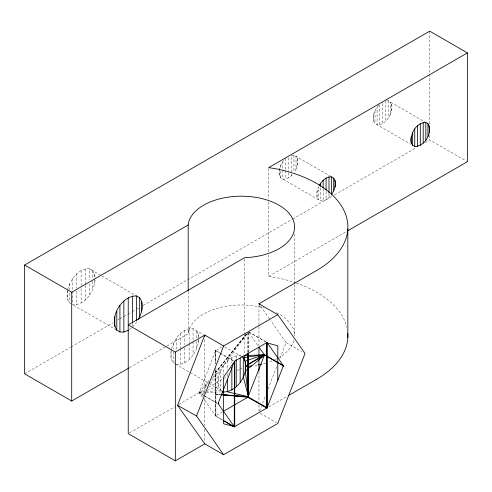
<?xml version="1.0" encoding="UTF-8"?>
<svg xmlns="http://www.w3.org/2000/svg" width="492" height="492" viewBox="0 0 492 492"><rect width="100%" height="100%" fill="white"/><g stroke="black" fill="none" stroke-linecap="round" stroke-linejoin="round"><path stroke-width="0.37" stroke-dasharray="2.46 1.84" d="M283.736 160.503C280.046 165.146 276.965 172.514 280.772 177.926L320.544 200.884C324.689 201.492 328.336 198.608 330.741 195.515M296.018 169.125C297.672 165.152 298.939 160.041 296.018 156.333L296.018 169.125L294.284 172.132M317.119 190.699L316.657 194.328L317.119 197.421L318.459 199.684L318.459 186.892L317.119 190.699L317.119 197.421M378.822 105.091C374.59 109.814 370.98 117.686 374.984 123.529L410.789 144.199M390.23 114.728C391.884 110.755 393.151 105.645 390.23 101.942L390.23 114.728C387.714 119.654 383.237 125.392 377.069 124.734L377.069 107.133M67.515 290.87L66.998 294.954L67.687 299.597L69.692 302.986L116.137 329.8M72.822 291.215L72.822 304.794C86.008 305.249 94.489 290.403 95.257 278.638M171.062 351.386L170.632 354.787L171.321 359.431L173.332 362.819L174.654 363.588M176.456 364.627C189.641 365.082 198.122 350.236 198.891 338.471M166.886 346.067L188.184 333.773L188.651 330.938A53.296 30.768 0 0 1 264.149 307.955M67.687 289.511C70.51 279.825 78.05 268.023 89.433 268.798L101.186 275.582M171.573 348.631C174.432 339.179 181.985 327.838 193.067 328.631L203.491 334.646M259.505 411.152L261.443 406.146M262.55 403.292L265.588 395.427M268.072 389L276.645 366.847M279.96 358.268L286.043 342.549L270.748 320.667M202.538 397.241L199.229 392.665L215.379 351.042L221.757 347.026M215.379 351.7L215.637 351.054M247.845 352.457L247.845 332.789L223.559 365.421C219.051 372.382 214.949 382.499 220.434 390.015L207.052 391.687M246.418 333.761L213.454 375.107M215.379 363.717L215.637 350.39L215.89 362.376M246.418 334.08L215.89 372.1L246.879 333.982M209.118 380.457L199.401 392.229M132.6 326.989L136.542 322.395M282.857 161.524L282.857 179.131C287.267 179.771 290.993 176.511 293.496 173.245M212.858 377.407C221.56 369.824 227.876 354.031 241.707 355.759M204.783 386.448L208.313 382.493M204.783 386.952L207.962 383.68M211.671 379.855L220.434 370.833L220.434 390.015M204.783 388.003L206.456 386.601M210.361 383.317L218.43 376.54L218.43 386.626L199.229 392.665M129.328 329.48L131.512 327.82M24.6 373.828L70.497 347.327M71.168 346.94L113.074 322.746M117.729 320.058L119.058 319.29M119.728 318.902L123.049 316.983M123.72 316.602L127.041 314.677M127.711 314.296L131.702 311.99M132.366 311.608L135.694 309.689M136.358 309.302L139.015 307.764M143.006 305.464L186.911 280.114M187.575 279.733L292.014 219.432M292.678 219.051L331.928 196.388M334.591 194.857L416.41 147.612M425.057 142.625L429.713 139.931L467.4 161.69M268.724 254.942L268.724 276.393L347.131 231.129M129.611 367.592L166.222 346.454M129.568 432.886L174.826 406.755M178.817 404.455L205.441 389.08M208.774 387.161L222.747 379.092M223.417 378.705L227.409 376.398M237.39 370.636L239.389 369.48M240.053 369.098L242.052 367.948M222.409 411.921L215.379 415.98L215.379 370.47M268.903 406.835L287.476 396.115M206.296 392.419L221.259 391.903M386.835 100.725L388.145 100.737L425.832 122.496M330.956 176.505L293.933 155.134L291.307 155.103L291.307 175.798M204.783 393.188L199.401 392.905L204.531 395.9M215.379 394.184L220.453 394.658M268.724 276.393L277.396 277.851A106.586 61.537 0 0 1 295.551 282.777M286.043 342.549L301.774 351.565M249.007 332.045L265.901 341.799M248.749 332.02L265.643 341.774M101.85 275.963L136.542 295.993M224.721 346.909L241.972 356.866M95.061 277.31L94.569 273.995L92.558 270.6L89.433 268.798L89.433 280.114M219.53 352.641L215.637 350.39L215.637 364.025M220.182 353.016L233.829 360.894M215.379 350.704L219.278 352.955M219.93 353.33L232.925 360.833M175.318 363.969L223.559 391.823M260.256 413.329L276.498 422.708M203.301 395.156L199.401 392.905L204.783 392.475L204.783 338.109M203.946 395.531L216.941 403.034M222.784 420.131L215.637 416.004L215.637 370.125M215.379 415.98L222.525 420.106M205.17 396.275L217.347 403.391M248.798 332.635L258.515 346.46M260.705 306.295L270.311 320.046M204.783 400.334L215.379 415.642L215.89 415.685L215.89 367.61M198.793 337.807L198.202 333.828L196.197 330.433L196.197 338.109M429.713 31.144L429.713 124.611M429.713 135.337L429.713 139.931M391.571 104.199L391.571 110.928M388.145 100.737L388.145 118.338M385.519 100.712L385.519 121.401M382.61 103.357L382.61 123.615M379.695 104.839L379.695 124.765M374.984 110.743L374.984 123.529M373.649 114.55L373.649 121.272M328.994 193.719L328.994 197.55M326.079 191.511L326.079 199.764M323.17 188.651L323.17 200.914M320.544 187.876L320.544 200.884M297.359 158.596L297.359 165.318M294.56 234.057L294.56 283.853M294.56 284.622L294.56 335.95M293.933 155.134L293.933 171.966M288.398 157.754L288.398 172.009M288.398 172.76L288.398 178.006M285.483 158.467L285.483 169.961M285.483 170.724L285.483 179.156M280.772 165.134L280.772 168.147M280.772 171.155L280.772 177.926M279.438 168.94L279.438 175.662M268.724 168.375L268.724 199.02M268.724 202.083L268.724 251.879M258.952 305.311L258.952 325.821M258.952 326.577L258.952 345.568M258.952 371.565L258.952 401.946M258.952 404.984L258.952 411.06M248.355 332.764L248.355 352.432M248.103 332.401L248.103 352.493M244.715 259.155L244.715 332.697M244.715 333.465L244.715 354.148M236.234 355.784L236.234 358.809M231.867 357.506L231.867 362.819M227.501 360.827L227.501 369.91M227.501 373.699L227.501 376.724M223.559 365.421L223.559 375.224M204.783 398.194L204.783 425.531M204.783 429.35L204.783 441.564M198.202 333.828L198.202 337.426M198.202 340.31L198.202 343.908M196.197 341.177L196.197 349.621M193.067 328.631L193.067 340.698M193.067 341.454L193.067 355.033M189.131 328.588L189.131 342.973M189.131 343.73L189.131 359.627M188.184 291.639L188.184 333.773M184.764 330.31L184.764 344.732M184.764 347.764L184.764 362.948M180.392 333.631L180.392 348.016M180.392 348.773L180.392 364.67M176.456 338.219L176.456 350.292M173.332 343.637L173.332 349.006M173.332 352.075L173.332 362.819M171.321 350.064L171.321 359.431M132.6 323.207L132.6 326.233M94.569 273.995L94.569 278.312M94.569 279.038L94.569 284.081M92.558 270.6L92.558 278.275M92.558 281.344L92.558 289.788M89.433 283.884L89.433 295.2M85.497 268.755L85.497 284.653M85.497 285.409L85.497 299.794M81.125 270.477L81.125 285.655M81.125 288.693L81.125 303.115M76.758 273.798L76.758 288.183M76.758 291.209L76.758 304.837M72.822 278.386L72.822 290.458M69.692 283.804L69.692 289.942M69.692 293.011L69.692 302.986M67.687 290.231L67.687 299.597M293.927 340.562A53.296 30.768 0 0 1 278.976 357.506M276.535 358.828A53.296 30.768 0 0 1 274.61 359.763M271.935 360.925A53.296 30.768 0 0 1 268.417 362.235M265.815 363.065A53.296 30.768 0 0 1 262.457 363.988M257.58 365.046A53.296 30.768 0 0 1 254.001 365.63M276.535 312.666A53.296 30.768 0 0 1 294.579 336.073M296.27 283.029A106.586 61.537 0 0 1 346.835 327.168M220.453 394.566L215.89 394.233L220.453 394.615"/><path stroke-width="0.74" d="M331.62 176.886L331.62 194.494C334.622 189.844 337.358 183.104 333.705 178.092L331.62 176.886C325.993 176.247 321.583 181.161 319.154 185.687M411.33 136.302L410.875 139.931L411.33 143.031L412.671 145.288L414.756 146.493C424.891 146.628 433.101 132.403 427.917 123.701L425.832 122.496C416.035 122.336 409.824 134.23 411.33 143.031M138.277 319.388C141.93 313.072 144.457 304.179 139.666 297.801L136.542 295.993C121.604 295.458 108.867 317.518 116.801 330.181L119.925 331.989L123.867 332.032L128.234 330.31M222.027 391.872C237.771 393.582 251.43 370.827 243.3 357.635L242.052 356.909M188.184 290.87L188.184 224.985L188.651 222.15A53.296 30.768 0 0 1 244.075 196.234A53.296 30.768 0 0 1 294.511 225.348A53.296 30.768 0 0 1 249.628 257.353L244.715 257.617L128.234 324.868L175.343 352.069L204.783 335.07L223.626 345.95L277.796 314.671L305.046 353.441L277.796 423.458L223.626 454.737L204.783 443.858L177.532 405.31L204.783 335.07L204.783 336.589M223.626 454.737L196.536 415.98L223.626 345.95M218.245 403.108L234.223 361.921L223.626 377.124L223.626 423.796L234.223 426.521L218.245 403.784L218.245 403.108L218.245 403.784M244.014 355.654L264.591 354.763L248.103 396.583M267.199 407.481L283.429 365.642L264.591 354.763M234.475 361.269L234.223 426.859L267.199 407.819L266.947 342.524L234.475 361.269L234.475 426.878L223.429 420.506M248.103 394.479L245.311 371.109L264.333 355.415L264.333 354.738L258.952 347.088L258.952 370.808M248.103 356.971L264.333 354.738L248.103 364.431M246 365.667L247.845 364.584M128.947 367.973L71.709 401.023L24.6 373.828L24.6 265.034L429.713 31.144L467.4 52.902L467.4 161.69L347.795 230.742M467.4 52.902L268.724 167.606L277.396 169.063A106.586 61.537 0 0 1 316.657 270.477L258.952 303.792L259.825 305.04M24.6 265.034L71.709 292.236L188.184 224.985M223.06 411.546L247.845 397.235L266.947 408.139L266.947 342.524M128.234 297.672L128.234 433.655L175.343 460.856L204.783 443.858M288.14 395.728L316.657 379.264M264.333 355.415L248.355 364.283M247.845 360.181L245.311 361.023L245.311 371.109M248.103 360.101L264.333 354.738M247.845 357.007L243.3 357.635L243.3 376.817L247.845 394.615L247.845 353.213M245.416 366.368L249.628 366.14A53.296 30.768 0 0 0 251.824 365.913M221.215 394.621L247.845 396.564L247.845 397.235L221.215 394.732M221.215 394.676L247.845 396.896M248.103 396.921L267.199 407.819M277.796 380.162L277.796 345.839L267.199 342.887L283.429 365.642M247.845 396.564L227.501 391.866L227.501 378.994M177.532 405.31L196.536 415.98M258.952 303.792L277.796 314.671M264.591 355.101L283.429 365.98M223.829 420.857L234.223 426.859M429.252 125.958L429.252 132.68M427.917 123.701L427.917 136.487M425.832 122.496L425.832 140.097M423.206 122.465L423.206 143.16M420.291 123.615L420.291 145.374M417.382 125.829L417.382 146.524M414.756 128.892L414.756 146.493M412.671 132.502L412.671 145.288M347.826 228.897L347.826 337.684M335.04 180.355L335.04 187.077M333.705 178.092L333.705 190.884M328.994 176.862L328.994 192.956M326.079 178.006L326.079 190.01M323.17 180.22L323.17 187.882M320.544 183.282L320.544 186.345M283.177 365.618L283.177 366.294M266.689 342.838L266.689 408.114M248.355 353.188L248.103 397.259L248.103 353.238M244.715 355.685L244.715 360.279M240.176 358.09L240.176 382.229M236.234 359.566L236.234 386.823M234.733 361.294L234.733 426.564M231.867 367.37L231.867 390.144M223.559 388.803L223.559 391.823M175.343 352.069L175.343 460.856M141.671 301.19L141.671 311.276M139.666 297.801L139.666 316.983M136.542 295.993L136.542 320.889M132.6 295.95L132.6 322.444M123.867 300.993L123.867 332.032M119.925 305.587L119.925 331.989M116.801 310.999L116.801 330.181M114.796 316.707L114.796 326.793M71.709 292.236L71.709 401.023M261.769 364.154A53.296 30.768 0 0 1 258.288 364.91M347.801 333.465A106.586 61.537 0 0 1 316.657 379.264"/></g></svg>
